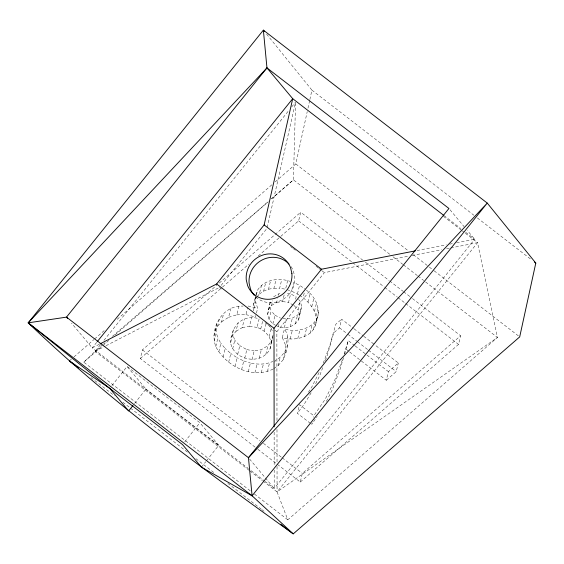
<?xml version="1.0" encoding="UTF-8"?>
<svg xmlns="http://www.w3.org/2000/svg" width="564" height="564" viewBox="0 0 564 564"><rect width="100%" height="100%" fill="white"/><g stroke="black" fill="none" stroke-linecap="round" stroke-linejoin="round"><path stroke-width="0.42" stroke-dasharray="2.82 2.11" d="M295.543 102.979L293.414 179.845L271.517 198.888M267.569 314.67L270.445 301.12L267.569 314.67L269.106 319.562L272.92 323.87L275.253 325.111M230.62 342.926C230.62 326.767 242.266 313.549 259.144 318.773L257.057 327.416C263.952 329.721 269.944 335.383 271.178 342.729L270.05 348.813C261.724 365.691 234.053 360.77 230.62 342.926L233.764 328.269M270.05 348.813L272.849 336.37M318.413 312.244C317.137 328.234 297.531 333.042 284.425 329.002L282.331 337.646C295.444 341.685 315.05 336.87 316.319 320.888C321.642 309.664 315.678 297.108 306.414 290.157M276.036 325.52C283.502 329.799 294.422 327.444 298.617 319.64L301.662 306.181L300.189 301.296L297.313 298.109M298.617 319.64L301.662 306.181M275.232 181.855L295.818 163.948L307.239 111.58M307.986 108.147L309.671 100.42M309.855 99.567L311.913 90.12L266.123 33.537M273.145 369.067C252.242 379.339 225.755 366.325 215.793 346.564C209.096 328.586 222.456 304.898 243.049 306.111M213.918 336.024L217.154 322.305M267.209 227.489L295.374 102.965M255.076 447.139L140.351 358.514L142.438 349.877L216.611 285.363M215.06 330.948L217.619 326.175L219.706 317.532M214.172 341.248L216.259 332.605L216.012 327.381M217.619 326.175L221.61 321.847L223.704 313.21M215.793 346.564L217.88 337.928L216.259 332.605M218.769 351.922L220.862 343.279L217.88 337.928M221.61 321.847L228.624 317.306L230.711 308.663M223.076 357.16L225.17 348.524L220.862 343.279M228.624 317.306L236.824 314.832L238.917 306.196M231.67 336.905L235.985 331.308L238.078 322.664M228.695 362.137L230.789 353.501L225.17 348.524M232.671 348.869L234.758 340.226L232.713 334.283M235.985 331.308L242.238 327.621L244.332 318.977M236.824 314.832L245.918 314.656L247.624 307.584M237.719 354.291L239.806 345.654L234.758 340.226M235.04 366.403L237.127 357.759L230.789 353.501M255.668 295.804L255.746 301.959L253.652 310.602L253.581 304.44L255.478 296.586M253.581 304.44L256.204 295.67M256.394 294.887L257.536 290.171C264.199 279.462 278.722 277.509 289.889 281.267M242.238 327.621L249.492 326.267L251.586 317.624M257.128 296.777L259.369 294.055L261.463 285.419M241.639 369.589L243.733 360.946L237.127 357.759M244.741 358.239L246.835 349.602L239.806 345.654M256.479 313.006L257.621 308.296L255.746 301.959M259.369 294.055L263.621 291.144L265.707 282.501M248.322 371.697L250.416 363.054C257.804 364.605 265.841 364.704 272.8 361.439M263.621 291.144L268.534 289.198L270.621 280.562M252.052 359.606L254.145 350.963L261.322 349.68L267.9 345.704L272.137 340.177M260.751 328.974L262.838 320.331M268.534 289.198L273.935 288.232L276.029 279.589M264.234 331.23L266.321 322.594M254.914 372.719L257.001 364.076M268.358 309.763L271.545 305.434L272.68 300.725M259.236 358.323L261.322 349.68M269.106 319.562L271.192 310.919L269.662 306.033M273.935 288.232L279.645 288.232L281.732 279.596M271.545 305.434L276.67 302.48L277.622 298.553M278.383 295.409L278.764 293.844L281.281 293.421M269.204 336.673L271.291 328.036L269.634 326.218M272.92 323.87L275.013 315.227L271.192 310.919M261.315 372.635L263.409 363.999M265.813 354.347L267.9 345.704M280.738 236.408L298.617 220.855L300.711 212.219L362.589 260.018M271.178 342.729L273.272 334.092M276.67 302.48L282.543 301.507L284.637 292.864M287.64 280.555L285.553 289.198L279.645 288.232M267.463 371.429L269.55 362.786M278.369 326.76L278.94 324.406M293.379 305.103L288.535 302.508L290.629 293.872L285.49 293.005M298.871 294.88L291.553 291.094L293.64 282.451L299.554 285.292L305.194 289.071M274.858 361.996L275.239 360.424C286.575 354.749 292.152 339.873 284.425 329.002M284.355 327.719L286.449 319.083L292.349 318.124L297.482 315.22L300.711 311.004M273.864 368.567L278.186 365.55L280.273 356.906M295.592 299.188L296.163 296.833L290.629 293.872M297.461 293.936L299.554 285.292M278.186 365.55L283.283 359.613L285.892 352.817L285.687 345.415L287.774 336.778M290.256 326.767L292.349 318.124M283.283 359.613L285.37 350.97M285.892 352.817L287.978 344.181M290.248 338.872L292.342 330.229M299.576 314.825L298.095 309.939L300.189 301.296M295.388 323.856L297.482 315.22M316.319 320.888C316.517 311.413 310.228 303.305 303.101 297.714L304.243 292.998M297.785 338.59L299.872 329.947M307.993 302.057L310.087 293.421M304.532 336.729L306.619 328.093M311.786 306.682L313.873 298.046M314.451 311.448L316.538 302.805M310.087 333.232L312.174 324.596M315.967 316.214L318.061 307.57M313.415 329.552L315.502 320.909M315.48 325.386L317.567 316.742M310.376 423.345L297.369 413.299L299.456 404.656L313.838 415.767L313.457 417.332M312.125 422.831L311.744 424.403L317.179 416.493M277.326 464.327L300.267 482.051L302.36 473.415L460.626 335.749L410.564 297.08M325.35 360.488L327.416 354.897L333.719 332.887L339.535 327.832L341.629 319.196L353.381 328.269M344.604 354.234L348.214 340.578L354.446 345.394M361.362 360.995L386.298 380.256L388.392 371.62L398.318 362.983L374.813 344.83M386.298 380.256L396.224 371.627L398.318 362.983M300.267 482.051L458.539 344.392L460.626 335.749M342.404 359.797L334.403 381.067L325.195 399.227L313.838 415.767M344.174 353.945L348.214 340.578M343.596 357.576L339.81 370.111L332.309 389.71L326.175 401.815M255.936 294.993L257.536 290.171M323.299 363.033L329.51 346.254L335.813 324.251L341.629 319.196M322.686 367.679L319.732 375.673L315.431 384.246M319.083 372.487L312.047 386.516L308.43 392.199M311.131 392.819L304.081 404.395L297.369 413.299M111.919 385.649L127.09 366.48L199.882 422.711L218.761 445.292L206.297 461.028M134.592 403.429L145.97 389.061L127.09 366.48M184.71 441.88L199.882 422.711M201.426 467.189L205.754 461.719M96.648 342.418L92.235 347.91L248.414 468.564M250.19 490.765L83.768 362.194L95.097 351.337L100.618 344.47M103.931 340.346L288.387 111.03M291.701 106.913L295.571 102.105M221.151 285.37L267.019 228.349M276.98 420.61L276.861 331.71L324.363 272.645L408.696 256.148M450.862 247.899L477.539 242.682L497.441 337.462L287.795 519.811L277.072 491.907L477.539 242.682L462.205 230.831M255.443 298.814L256.564 297.454M69.358 360.918L71.346 359.183M74.004 356.878L93.927 339.549M94.59 338.971L105.214 329.728M117.171 319.33L271.911 184.738M83.768 362.194L102.338 346.035M103.008 345.464L108.979 340.268M114.943 335.072L268.203 201.778M219.255 283.065L300.711 212.219M140.351 358.514L221.8 287.668M222.463 287.097L248.957 264.058M258.227 255.993L280.075 236.986M249.182 470.369L95.097 351.337L103.078 344.428M103.748 343.857L105.073 342.7M112.398 336.37L268.126 201.715M271.453 198.838L293.414 179.845L390.203 254.618M263.127 481.141L277.072 491.907L497.441 337.462L424.325 280.978M273.632 296.798L278.764 293.844M99.278 344.294L92.235 347.91L71.529 323.151M95.097 351.337L105.264 346.106M106.046 345.704L218.733 287.802M417.022 250.536L446.286 244.811M449.727 244.142L452.307 243.634M456.607 242.795L474.684 239.256L467.408 230.556M412.136 255.471L441.4 249.753M446.561 248.738L450.001 248.068M249.492 326.267L257.057 327.416M283.022 318.533L286.449 319.083M282.543 301.507L288.535 302.508M246.835 349.602L254.145 350.963M248.005 306.012L257.621 308.296M245.918 314.656L255.527 316.933L255.062 315.354M243.733 360.946L250.416 363.054M287.048 289.67L291.553 291.094M275.013 315.227L280.456 318.117M299.576 295.353L303.101 297.714M311.913 90.12L473.922 215.272M477.398 217.958L531.626 259.849M444.002 215.561L460.739 228.483M465.617 232.255L474.684 239.256L274.21 488.487L265.143 481.487M443.382 216.287L461.507 230.288M295.818 163.948L408.456 250.959M413.32 254.716L428.619 266.532M429.31 267.075L433.483 270.297M434.181 270.833L519.698 336.898M392.988 256.775L402.738 264.304M403.436 264.84L417.36 275.599M418.058 276.141L423.627 280.442M365.373 262.168L389.012 280.428M389.71 280.964L402.915 291.172M403.612 291.708L409.873 296.544M298.617 220.855L352.155 262.218M352.852 262.753L384.14 286.921M384.838 287.457L397.352 297.129M398.043 297.665L405.001 303.037M405.692 303.573L458.539 344.392M290.509 246.496L292.582 248.097M293.273 248.625L295.346 250.233M316.073 266.243L318.145 267.844M318.836 268.372L320.909 269.973M321.6 270.508L324.363 272.645M354.072 328.805L363.054 335.749M363.752 336.285L374.115 344.294M339.535 327.832L347.142 333.705M347.833 334.24L356.822 341.185M357.513 341.721L367.883 349.729M368.574 350.265L396.224 371.627M355.137 345.929L366.226 354.495M366.917 355.024L388.392 371.62M346.12 349.222L348.89 351.358M349.588 351.894L360.671 360.459M219.516 287.4L221.589 289.008M265.115 322.629L267.188 324.237M267.879 324.765L269.952 326.366M274.788 330.102L276.861 331.71M142.438 349.877L259.948 440.646M263.423 443.332L281.499 457.298M282.197 457.834L302.36 473.415M257.854 449.289L276.628 463.791M145.97 389.061L218.761 445.292M251.199 470.714L264.445 480.951M249.88 470.905L262.429 480.599M254.371 493.986L287.795 519.811M90.91 377.57L114.548 395.829M122.896 402.273L129.847 407.645M130.538 408.181L187.551 452.229M195.898 458.673L214.672 473.175M227.884 483.383L261.252 509.158M261.95 509.701L264.037 511.308M294.07 305.469L298.095 309.939M450.058 209.808L464.052 226.545M249.584 459.04L274.21 488.487L274.182 470.002M282.331 337.646L285.687 345.415M271.291 328.036L272.772 332.577M276.987 429.416L277.03 462.861M277.037 466.386L277.072 491.907M274.132 432.151L274.182 465.603M291.094 266.666A23.364 22.25 -39.9 0 1 293.407 271.094L294.739 276.804A23.364 22.25 -39.9 0 1 281.485 300.182A23.364 22.25 -39.9 0 1 255.429 296.544"/><path stroke-width="0.85" d="M535.8 263.071L519.698 336.898L293.238 533.868C201.496 468.007 109.853 401.18 28.2 322.841L263.367 30.132L487.254 203.082L535.8 263.071L534.411 261.999M100.061 343.892L216.647 283.974L264.135 224.909L292.709 98.686L266.962 67.899L263.367 30.132L264.467 31.492M132.97 405.488L128.634 410.959L109.754 388.384L28.2 322.841L266.962 67.899L448.937 208.476L248.463 457.7L252.087 495.791L293.238 533.868L280.724 524.203M266.962 67.899L66.489 317.13L28.2 322.841L252.087 495.791L487.254 203.082L248.463 457.7L66.489 317.13L67.609 318.463M97.205 341.735L292.709 98.686L443.304 215.025M274.125 426.87L273.998 328.276L321.501 269.225L415.301 250.874M252.087 495.791L201.426 467.189L182.546 444.615L109.754 388.384L69.358 360.918L75.611 365.754M264.135 224.909L321.501 269.225M216.647 283.974L273.998 328.276M77 366.826L78.396 367.897M254.279 295.332A23.364 22.25 -39.9 0 1 250.444 288.937L249.112 283.227A23.364 22.25 -39.9 0 1 262.761 259.659A23.364 22.25 -39.9 0 1 289.015 264.079M291.877 273.385L290.552 267.674A23.364 22.25 -39.9 0 0 263.966 254.716A23.364 22.25 -39.9 0 0 246.256 279.8L247.589 285.511A23.364 22.25 -39.9 0 0 274.167 298.469A23.364 22.25 -39.9 0 0 291.877 273.385"/></g></svg>
